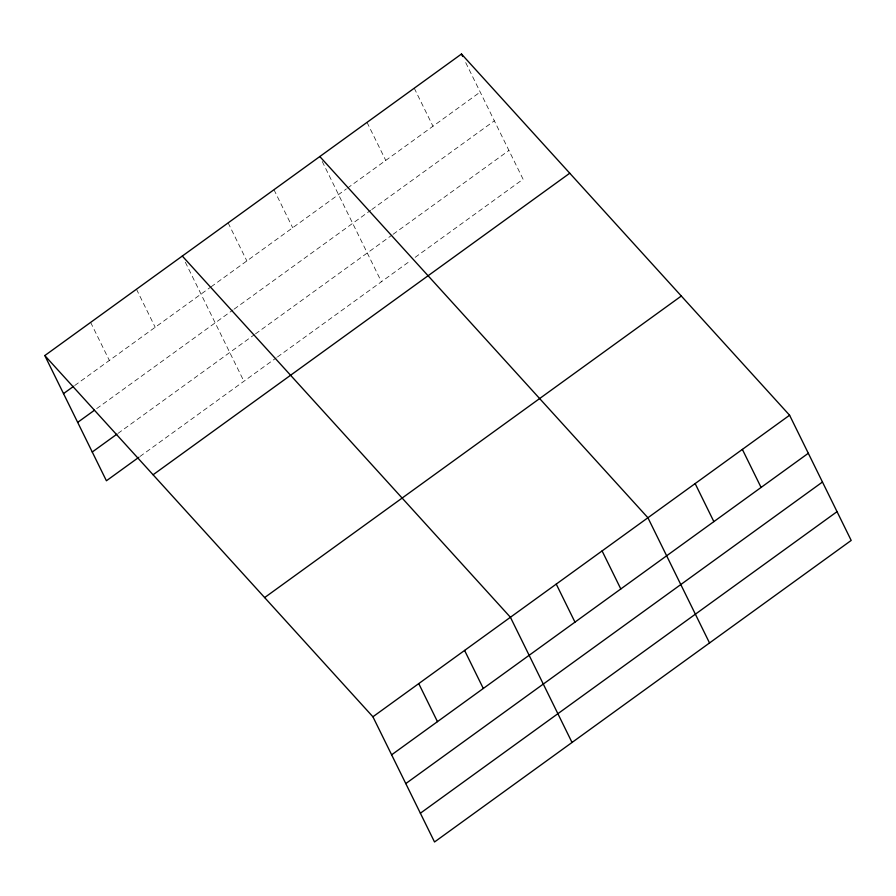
<?xml version="1.0" encoding="UTF-8"?>
<svg xmlns="http://www.w3.org/2000/svg" width="896" height="896" viewBox="0 0 896 896"><rect width="100%" height="100%" fill="white"/><g stroke="black" fill="none" stroke-linecap="round" stroke-linejoin="round"><path stroke-width="0.67" stroke-dasharray="4.48 3.36" d="M74.693 385.526L209.966 287.627M211.086 286.821L346.394 188.888M347.514 188.082L480.189 92.064M96.678 408.621L233.061 309.915M234.181 309.109L370.664 210.336M371.795 209.518L494.346 120.826M117.97 433.406L254.352 334.701M255.472 333.894L392 235.088M393.12 234.27L508.928 150.461M139.944 456.501L276.326 357.806M277.446 356.989L410.648 260.59M415.15 257.342L523.085 179.222L464.498 60.155M414.254 88.189L432.97 126.235M367.024 122.371L385.75 160.406M322.224 161.459L381.416 281.747M273.974 189.717L292.69 227.763M228.133 222.891L246.859 260.926M185.326 262.192L243.914 381.259M136.472 289.229L155.187 327.275M90.63 322.403L109.357 360.438"/><path stroke-width="1.34" d="M44.8 355.566L461.474 54.018L789.589 415.229L851.2 540.434L434.526 841.982L372.915 716.778L44.8 355.566L106.411 480.771L138.824 457.318M63.515 393.613L73.584 386.333M77.672 422.374L94.438 410.245M92.254 452.01L116.85 434.213M153.082 474.768L569.755 173.219M264.634 597.576L681.307 296.027M372.915 716.778L789.589 415.229M391.63 754.813L808.315 453.264M405.787 783.586L822.461 482.026M420.37 813.221L837.043 511.661M319.805 156.542L647.92 517.754L709.531 642.958M182.302 256.054L510.418 617.266L572.029 742.47M742.37 449.4L761.085 487.446M695.139 483.571L713.866 521.618M461.474 54.018L462.683 56.47M602.09 550.917L620.805 588.963M556.248 584.091L574.974 622.138M464.587 650.429L483.302 688.475M418.746 683.603L437.472 721.65"/></g></svg>
